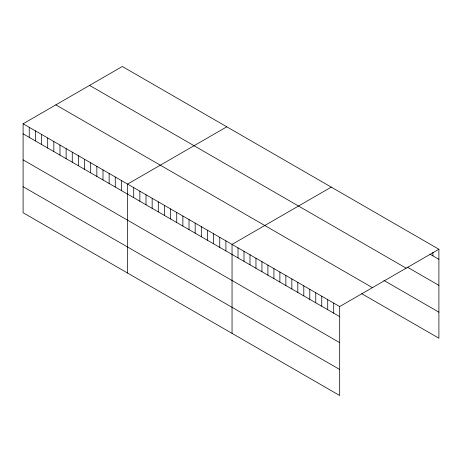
<?xml version="1.0" encoding="UTF-8"?>
<svg xmlns="http://www.w3.org/2000/svg" width="462" height="462" viewBox="0 0 462 462"><rect width="100%" height="100%" fill="white"/><g stroke="black" fill="none" stroke-linecap="round" stroke-linejoin="round"><path stroke-width="0.69" d="M23.1 123.776L339.68 306.549L339.68 395.512L23.1 212.734L23.1 123.776L122.32 66.488L438.9 249.266L438.9 338.224L361.758 293.688M226.79 126.807L127.57 184.09L127.57 273.048M331.266 187.122L232.045 244.404L232.045 333.368M339.68 306.549L438.9 249.266M429.931 254.14L438.9 259.321M407.807 267.406L438.9 285.36M89.576 85.395L406.156 268.168M383.887 280.422L438.9 312.185M55.844 104.868L372.424 287.647M23.1 133.83L339.68 316.603M23.1 159.869L339.68 342.642M23.1 186.694L339.68 369.473M432.923 252.275L432.923 255.867M333.703 303.095L333.703 313.155M327.72 299.647L327.72 309.702M321.743 296.194L321.743 306.248M315.76 292.741L315.76 302.795M309.783 289.287L309.783 299.341M303.8 285.834L303.8 295.888M297.823 282.38L297.823 292.44M291.84 278.933L291.84 288.987M285.863 275.479L285.863 285.533M279.88 272.026L279.88 282.08M273.902 268.572L273.902 278.626M267.92 265.119L267.92 275.173M261.942 261.671L261.942 271.725M255.96 258.218L255.96 268.272M249.982 254.764L249.982 264.818M244.005 251.311L244.005 261.365M238.022 247.857L238.022 257.912M225.895 240.858L225.895 250.912M219.75 237.312L219.75 247.366M213.606 233.76L213.606 243.815M207.461 230.215L207.461 240.269M201.317 226.669L201.317 236.723M195.172 223.117L195.172 233.171M189.027 219.571L189.027 229.626M182.877 216.02L182.877 226.08M176.732 212.474L176.732 222.528M170.588 208.928L170.588 218.982M164.443 205.376L164.443 215.431M158.299 201.83L158.299 211.885M152.154 198.285L152.154 208.339M146.009 194.733L146.009 204.787M139.865 191.187L139.865 201.241M133.714 187.636L133.714 197.696M121.425 180.544L121.425 190.598M115.281 176.992L115.281 187.046M109.136 173.446L109.136 183.501M102.991 169.9L102.991 179.955M96.847 166.349L96.847 176.403M90.696 162.803L90.696 172.857M84.552 159.251L84.552 169.311M78.407 155.706L78.407 165.76M72.263 152.16L72.263 162.214M66.118 148.608L66.118 158.662M59.973 145.062L59.973 155.117M53.829 141.516L53.829 151.571M47.684 137.965L47.684 148.019M41.534 134.419L41.534 144.473M35.389 130.867L35.389 140.927M29.245 127.321L29.245 137.376"/></g></svg>
